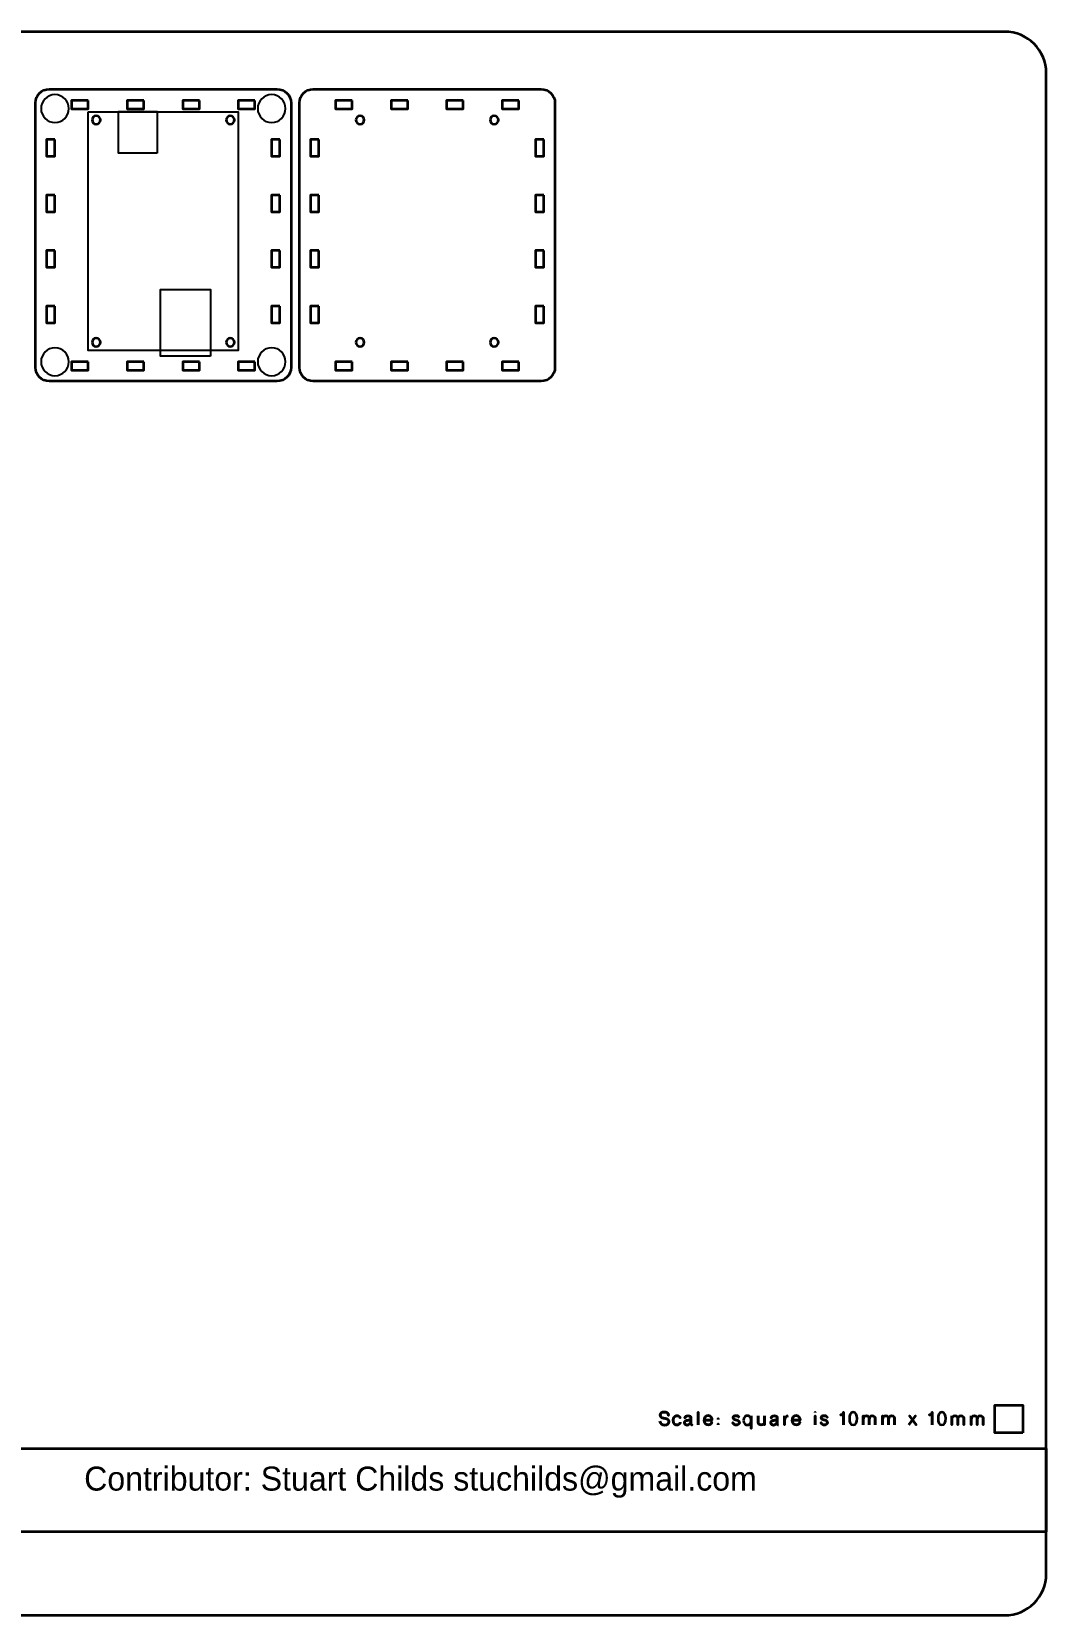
# Model space of a CAD drawing. Header units: inches. Extents: x 15 to 785, y -585 to -15.
# Drawn here: x 420 to 785, y -585 to -15 of the extents above; entities that cross this region are included whole.
import ezdxf

# ---------------------------------------------------------------- set-up
doc = ezdxf.new("R2010")
doc.units = ezdxf.units.IN
doc.header["$MEASUREMENT"] = 0
doc.layers.add('Layer 1', color=7, linetype='Continuous')

# ---------------------------------------------------------------- blocks, each defined once
blk = doc.blocks.new('block 2')
at = {"layer": 'Layer 1', "color": 179, "lineweight": 35, "true_color": 0x231f20}
blk.add_lwpolyline([(785, -555), (15, -555), (15, -525), (785, -525), (785, -555)], dxfattribs=at)
blk.add_open_spline([(785, -570), (785, -578.28), (778.28, -585), (770, -585), (770, -585), (30, -585), (30, -585), (21.72, -585), (15, -578.28), (15, -570), (15, -570), (15, -30), (15, -30), (15, -21.72), (21.72, -15), (30, -15), (30, -15), (770, -15), (770, -15), (778.28, -15), (785, -21.72), (785, -30), (785, -30), (785, -570), (785, -570)], degree=3, knots=[0, 0, 0, 0, 1, 1, 1, 2, 2, 2, 3, 3, 3, 4, 4, 4, 5, 5, 5, 6, 6, 6, 7, 7, 7, 8, 8, 8, 8], dxfattribs=at)
blk = doc.blocks.new('block 3')
at = {"layer": 'Layer 1', "color": 30, "lineweight": 35, "true_color": 0xf58726}
for points, knots in [([(645.92, -515.08), (645.92, -516.1), (646.69, -516.5), (647.6, -516.5), (648.52, -516.5), (649.1, -515.93), (649.12, -515.36), (649.14, -514.8), (648.85, -514.36), (648.29, -514.24), (648.29, -514.24), (646.73, -513.9), (646.73, -513.9), (646.29, -513.81), (646.03, -513.55), (646.03, -512.95), (646.03, -512.36), (646.53, -511.84), (647.45, -511.84), (648.36, -511.84), (649.03, -512.27), (649, -513.03), (649.03, -512.27), (648.36, -511.84), (647.45, -511.84), (646.53, -511.84), (646.03, -512.36), (646.03, -512.95), (646.03, -513.55), (646.28, -513.8), (646.73, -513.9), (646.73, -513.9), (648.29, -514.24), (648.29, -514.24), (648.86, -514.36), (649.14, -514.8), (649.12, -515.36), (649.1, -515.93), (648.52, -516.5), (647.6, -516.5), (646.69, -516.5), (645.92, -516.1), (645.92, -515.08)], [0, 0, 0, 0, 1, 1, 1, 2, 2, 2, 3, 3, 3, 4, 4, 4, 5, 5, 5, 6, 6, 6, 7, 7, 7, 8, 8, 8, 9, 9, 9, 10, 10, 10, 11, 11, 11, 12, 12, 12, 13, 13, 13, 14, 14, 14, 14]), ([(659.69, -516.47), (659.69, -516.47), (659.69, -511.89), (659.69, -511.89), (659.69, -511.89), (659.69, -516.47), (659.69, -516.47)], [0, 0, 0, 0, 1, 1, 1, 2, 2, 2, 2]), ([(701.78, -511.99), (701.78, -511.99), (701.78, -511.88), (701.78, -511.88), (701.78, -511.88), (701.78, -511.99), (701.78, -511.99)], [0, 0, 0, 0, 1, 1, 1, 2, 2, 2, 2]), ([(711.98, -516.47), (711.98, -516.47), (711.98, -511.89), (711.98, -511.89), (711.98, -512.67), (711.22, -512.85), (710.9, -512.88), (711.22, -512.85), (711.98, -512.67), (711.98, -511.89), (711.98, -511.89), (711.98, -516.47), (711.98, -516.47)], [0, 0, 0, 0, 1, 1, 1, 2, 2, 2, 3, 3, 3, 4, 4, 4, 4]), ([(714.11, -514.18), (714.11, -512.92), (714.38, -511.89), (715.49, -511.89), (716.61, -511.89), (716.88, -512.92), (716.88, -514.18), (716.88, -515.44), (716.61, -516.47), (715.49, -516.47), (714.38, -516.47), (714.11, -515.44), (714.11, -514.18)], [0, 0, 0, 0, 1, 1, 1, 2, 2, 2, 3, 3, 3, 4, 4, 4, 4]), ([(714.11, -514.18), (714.11, -512.92), (714.38, -511.89), (715.49, -511.89), (716.61, -511.89), (716.88, -512.92), (716.88, -514.18), (716.88, -515.44), (716.61, -516.47), (715.49, -516.47), (714.38, -516.47), (714.11, -515.44), (714.11, -514.18)], [0, 0, 0, 0, 1, 1, 1, 2, 2, 2, 3, 3, 3, 4, 4, 4, 4]), ([(743.88, -516.47), (743.88, -516.47), (743.88, -511.89), (743.88, -511.89), (743.88, -512.67), (743.12, -512.85), (742.8, -512.88), (743.12, -512.85), (743.88, -512.67), (743.88, -511.89), (743.88, -511.89), (743.88, -516.47), (743.88, -516.47)], [0, 0, 0, 0, 1, 1, 1, 2, 2, 2, 3, 3, 3, 4, 4, 4, 4]), ([(746.01, -514.18), (746.01, -512.92), (746.28, -511.89), (747.4, -511.89), (748.51, -511.89), (748.78, -512.92), (748.78, -514.18), (748.78, -515.44), (748.51, -516.47), (747.4, -516.47), (746.28, -516.47), (746.01, -515.44), (746.01, -514.18)], [0, 0, 0, 0, 1, 1, 1, 2, 2, 2, 3, 3, 3, 4, 4, 4, 4]), ([(746.01, -514.18), (746.01, -512.92), (746.28, -511.89), (747.4, -511.89), (748.51, -511.89), (748.78, -512.92), (748.78, -514.18), (748.78, -515.44), (748.51, -516.47), (747.4, -516.47), (746.28, -516.47), (746.01, -515.44), (746.01, -514.18)], [0, 0, 0, 0, 1, 1, 1, 2, 2, 2, 3, 3, 3, 4, 4, 4, 4]), ([(653.25, -515.43), (653.23, -515.96), (652.65, -516.47), (652.11, -516.47), (651.58, -516.47), (650.66, -516.38), (650.66, -514.78), (650.66, -513.2), (651.69, -513.18), (652.14, -513.18), (652.59, -513.18), (653.19, -513.53), (653.23, -513.97), (653.19, -513.53), (652.59, -513.18), (652.14, -513.18), (651.69, -513.18), (650.66, -513.2), (650.66, -514.78), (650.66, -516.38), (651.58, -516.47), (652.11, -516.47), (652.65, -516.47), (653.23, -515.96), (653.25, -515.43)], [0, 0, 0, 0, 1, 1, 1, 2, 2, 2, 3, 3, 3, 4, 4, 4, 5, 5, 5, 6, 6, 6, 7, 7, 7, 8, 8, 8, 8]), ([(655.68, -516.5), (655.16, -516.49), (654.74, -516.32), (654.74, -515.74), (654.74, -515.15), (655.09, -514.9), (655.77, -514.83), (656.43, -514.77), (656.73, -514.67), (657.05, -514.58), (656.73, -514.67), (656.43, -514.77), (655.77, -514.83), (655.09, -514.9), (654.74, -515.15), (654.74, -515.74), (654.74, -516.32), (655.16, -516.49), (655.68, -516.5), (656.2, -516.52), (656.86, -515.91), (657.05, -515.63), (656.86, -515.91), (656.2, -516.52), (655.68, -516.5)], [0, 0, 0, 0, 1, 1, 1, 2, 2, 2, 3, 3, 3, 4, 4, 4, 5, 5, 5, 6, 6, 6, 7, 7, 7, 8, 8, 8, 8]), ([(657.05, -516.05), (657.05, -516.05), (657.05, -513.96), (657.05, -513.96), (657.05, -513.7), (656.92, -513.19), (656.06, -513.19), (655.2, -513.19), (654.88, -513.58), (654.88, -513.98), (654.88, -513.58), (655.2, -513.19), (656.06, -513.19), (656.92, -513.19), (657.05, -513.7), (657.05, -513.96), (657.05, -513.96), (657.05, -516.05), (657.05, -516.05), (657.05, -516.43), (657.5, -516.47), (657.5, -516.47), (657.5, -516.47), (657.05, -516.43), (657.05, -516.05)], [0, 0, 0, 0, 1, 1, 1, 2, 2, 2, 3, 3, 3, 4, 4, 4, 5, 5, 5, 6, 6, 6, 7, 7, 7, 8, 8, 8, 8]), ([(661.81, -514.73), (661.81, -514.73), (664.65, -514.73), (664.65, -514.73), (664.65, -514.02), (664.37, -513.12), (663.36, -513.12), (662.36, -513.12), (661.8, -513.81), (661.8, -514.85), (661.8, -515.91), (662.52, -516.47), (663.36, -516.44), (664.21, -516.42), (664.58, -515.76), (664.62, -515.52), (664.58, -515.76), (664.21, -516.42), (663.36, -516.44), (662.52, -516.47), (661.8, -515.91), (661.8, -514.85), (661.8, -513.81), (662.36, -513.12), (663.36, -513.12), (664.37, -513.12), (664.65, -514.02), (664.65, -514.73), (664.65, -514.73), (661.81, -514.73), (661.81, -514.73)], [0, 0, 0, 0, 1, 1, 1, 2, 2, 2, 3, 3, 3, 4, 4, 4, 5, 5, 5, 6, 6, 6, 7, 7, 7, 8, 8, 8, 9, 9, 9, 10, 10, 10, 10]), ([(666.9, -514.46), (666.9, -514.46), (666.9, -514.11), (666.9, -514.11), (666.9, -514.11), (666.9, -514.46), (666.9, -514.46)], [0, 0, 0, 0, 1, 1, 1, 2, 2, 2, 2]), ([(666.9, -516.47), (666.9, -516.47), (666.9, -516.12), (666.9, -516.12), (666.9, -516.12), (666.9, -516.47), (666.9, -516.47)], [0, 0, 0, 0, 1, 1, 1, 2, 2, 2, 2]), ([(674.4, -513.79), (674.42, -513.63), (674.21, -513.19), (673.41, -513.16), (672.61, -513.14), (672.24, -513.39), (672.24, -513.88), (672.24, -514.38), (672.65, -514.53), (672.8, -514.57), (672.8, -514.57), (674, -514.93), (674, -514.93), (674.16, -514.97), (674.54, -515.14), (674.54, -515.61), (674.54, -516.08), (674.04, -516.47), (673.41, -516.47), (672.77, -516.47), (672.19, -516.13), (672.19, -515.63), (672.19, -516.13), (672.77, -516.47), (673.41, -516.47), (674.04, -516.47), (674.54, -516.08), (674.54, -515.61), (674.54, -515.14), (674.16, -514.97), (674, -514.93), (674, -514.93), (672.8, -514.57), (672.8, -514.57), (672.65, -514.53), (672.24, -514.38), (672.24, -513.88), (672.24, -513.39), (672.61, -513.14), (673.41, -513.16), (674.21, -513.19), (674.42, -513.63), (674.4, -513.79)], [0, 0, 0, 0, 1, 1, 1, 2, 2, 2, 3, 3, 3, 4, 4, 4, 5, 5, 5, 6, 6, 6, 7, 7, 7, 8, 8, 8, 9, 9, 9, 10, 10, 10, 11, 11, 11, 12, 12, 12, 13, 13, 13, 14, 14, 14, 14]), ([(676.02, -514.82), (676.02, -513.54), (676.63, -513.16), (677.36, -513.16), (678.11, -513.16), (678.71, -513.54), (678.71, -514.82), (678.71, -516.11), (678.11, -516.48), (677.36, -516.48), (676.63, -516.48), (676.02, -516.11), (676.02, -514.82)], [0, 0, 0, 0, 1, 1, 1, 2, 2, 2, 3, 3, 3, 4, 4, 4, 4]), ([(676.02, -514.82), (676.02, -513.54), (676.63, -513.16), (677.36, -513.16), (678.11, -513.16), (678.71, -513.54), (678.71, -514.82), (678.71, -516.11), (678.11, -516.48), (677.36, -516.48), (676.63, -516.48), (676.02, -516.11), (676.02, -514.82)], [0, 0, 0, 0, 1, 1, 1, 2, 2, 2, 3, 3, 3, 4, 4, 4, 4]), ([(678.72, -513.16), (678.72, -513.16), (678.72, -517.75), (678.72, -517.75), (678.72, -517.75), (678.72, -513.16), (678.72, -513.16)], [0, 0, 0, 0, 1, 1, 1, 2, 2, 2, 2]), ([(681.26, -513.2), (681.26, -513.2), (681.26, -515.32), (681.26, -515.62), (681.26, -515.91), (681.55, -516.45), (682.36, -516.46), (683.17, -516.47), (683.6, -515.84), (683.6, -515.25), (683.6, -515.84), (683.17, -516.47), (682.36, -516.46), (681.55, -516.45), (681.26, -515.91), (681.26, -515.62), (681.26, -515.32), (681.26, -513.2), (681.26, -513.2)], [0, 0, 0, 0, 1, 1, 1, 2, 2, 2, 3, 3, 3, 4, 4, 4, 5, 5, 5, 6, 6, 6, 6]), ([(683.6, -513.2), (683.6, -513.2), (683.6, -516.46), (683.6, -516.46), (683.6, -516.46), (683.6, -513.2), (683.6, -513.2)], [0, 0, 0, 0, 1, 1, 1, 2, 2, 2, 2]), ([(688.13, -515.63), (687.94, -515.91), (687.29, -516.52), (686.77, -516.5), (686.24, -516.49), (685.82, -516.32), (685.82, -515.74), (685.82, -515.15), (686.18, -514.9), (686.85, -514.83), (687.52, -514.77), (687.81, -514.67), (688.13, -514.58), (687.81, -514.67), (687.52, -514.77), (686.85, -514.83), (686.18, -514.9), (685.82, -515.15), (685.82, -515.74), (685.82, -516.32), (686.24, -516.49), (686.77, -516.5), (687.29, -516.52), (687.94, -515.91), (688.13, -515.63)], [0, 0, 0, 0, 1, 1, 1, 2, 2, 2, 3, 3, 3, 4, 4, 4, 5, 5, 5, 6, 6, 6, 7, 7, 7, 8, 8, 8, 8]), ([(688.58, -516.47), (688.58, -516.47), (688.13, -516.43), (688.13, -516.05), (688.13, -516.05), (688.13, -513.96), (688.13, -513.96), (688.13, -513.7), (688, -513.19), (687.14, -513.19), (686.28, -513.19), (685.97, -513.58), (685.97, -513.98), (685.97, -513.58), (686.28, -513.19), (687.14, -513.19), (688, -513.19), (688.13, -513.7), (688.13, -513.96), (688.13, -513.96), (688.13, -516.05), (688.13, -516.05), (688.13, -516.43), (688.58, -516.47), (688.58, -516.47)], [0, 0, 0, 0, 1, 1, 1, 2, 2, 2, 3, 3, 3, 4, 4, 4, 5, 5, 5, 6, 6, 6, 7, 7, 7, 8, 8, 8, 8]), ([(692.04, -513.21), (691.45, -513.2), (690.77, -514.07), (690.79, -514.8), (690.77, -514.07), (691.45, -513.2), (692.04, -513.21)], [0, 0, 0, 0, 1, 1, 1, 2, 2, 2, 2]), ([(690.79, -513.21), (690.79, -513.21), (690.79, -516.47), (690.79, -516.47), (690.79, -516.47), (690.79, -513.21), (690.79, -513.21)], [0, 0, 0, 0, 1, 1, 1, 2, 2, 2, 2]), ([(693.5, -514.73), (693.5, -514.73), (696.34, -514.73), (696.34, -514.73), (696.34, -514.02), (696.06, -513.12), (695.05, -513.12), (694.05, -513.12), (693.5, -513.81), (693.5, -514.85), (693.5, -515.91), (694.21, -516.47), (695.05, -516.44), (695.9, -516.42), (696.27, -515.76), (696.32, -515.52), (696.27, -515.76), (695.9, -516.42), (695.05, -516.44), (694.21, -516.47), (693.5, -515.91), (693.5, -514.85), (693.5, -513.81), (694.05, -513.12), (695.05, -513.12), (696.06, -513.12), (696.34, -514.02), (696.34, -514.73), (696.34, -514.73), (693.5, -514.73), (693.5, -514.73)], [0, 0, 0, 0, 1, 1, 1, 2, 2, 2, 3, 3, 3, 4, 4, 4, 5, 5, 5, 6, 6, 6, 7, 7, 7, 8, 8, 8, 9, 9, 9, 10, 10, 10, 10]), ([(701.78, -516.46), (701.78, -516.46), (701.78, -513.2), (701.78, -513.2), (701.78, -513.2), (701.78, -516.47), (701.78, -516.46)], [0, 0, 0, 0, 1, 1, 1, 2, 2, 2, 2]), ([(705.1, -513.16), (704.3, -513.14), (703.94, -513.39), (703.94, -513.88), (703.94, -514.38), (704.35, -514.53), (704.5, -514.57), (704.5, -514.57), (705.7, -514.93), (705.7, -514.93), (705.86, -514.97), (706.24, -515.14), (706.24, -515.61), (706.24, -516.08), (705.74, -516.47), (705.1, -516.47), (704.47, -516.47), (703.89, -516.13), (703.89, -515.63), (703.89, -516.13), (704.47, -516.47), (705.1, -516.47), (705.74, -516.47), (706.24, -516.08), (706.24, -515.61), (706.24, -515.14), (705.86, -514.97), (705.7, -514.93), (705.7, -514.93), (704.5, -514.57), (704.5, -514.57), (704.35, -514.53), (703.94, -514.38), (703.94, -513.88), (703.94, -513.39), (704.3, -513.14), (705.1, -513.16), (705.91, -513.19), (706.11, -513.63), (706.1, -513.79), (706.11, -513.63), (705.91, -513.19), (705.1, -513.16)], [0, 0, 0, 0, 1, 1, 1, 2, 2, 2, 3, 3, 3, 4, 4, 4, 5, 5, 5, 6, 6, 6, 7, 7, 7, 8, 8, 8, 9, 9, 9, 10, 10, 10, 11, 11, 11, 12, 12, 12, 13, 13, 13, 14, 14, 14, 14]), ([(721.23, -516.47), (721.23, -516.47), (721.23, -514.35), (721.23, -514.05), (721.23, -513.76), (721.04, -513.21), (720.24, -513.21), (719.43, -513.2), (719.07, -513.83), (719.07, -514.42), (719.07, -513.83), (719.43, -513.2), (720.24, -513.21), (721.04, -513.21), (721.23, -513.76), (721.23, -514.05), (721.23, -514.35), (721.23, -516.47), (721.23, -516.47)], [0, 0, 0, 0, 1, 1, 1, 2, 2, 2, 3, 3, 3, 4, 4, 4, 5, 5, 5, 6, 6, 6, 6]), ([(719.07, -516.47), (719.07, -516.47), (719.07, -513.21), (719.07, -513.21), (719.07, -513.21), (719.07, -516.47), (719.07, -516.47)], [0, 0, 0, 0, 1, 1, 1, 2, 2, 2, 2]), ([(723.42, -516.47), (723.42, -516.47), (723.42, -514.35), (723.42, -514.05), (723.42, -513.76), (723.14, -513.21), (722.33, -513.21), (721.53, -513.2), (721.23, -513.83), (721.23, -514.42), (721.23, -513.83), (721.53, -513.2), (722.33, -513.21), (723.14, -513.21), (723.42, -513.76), (723.42, -514.05), (723.42, -514.35), (723.42, -516.47), (723.42, -516.47)], [0, 0, 0, 0, 1, 1, 1, 2, 2, 2, 3, 3, 3, 4, 4, 4, 5, 5, 5, 6, 6, 6, 6]), ([(728.21, -516.47), (728.21, -516.47), (728.21, -514.35), (728.21, -514.05), (728.21, -513.76), (728.02, -513.21), (727.21, -513.21), (726.4, -513.2), (726.04, -513.83), (726.04, -514.42), (726.04, -513.83), (726.4, -513.2), (727.21, -513.21), (728.02, -513.21), (728.21, -513.76), (728.21, -514.05), (728.21, -514.35), (728.21, -516.47), (728.21, -516.47)], [0, 0, 0, 0, 1, 1, 1, 2, 2, 2, 3, 3, 3, 4, 4, 4, 5, 5, 5, 6, 6, 6, 6]), ([(726.04, -516.47), (726.04, -516.47), (726.04, -513.21), (726.04, -513.21), (726.04, -513.21), (726.04, -516.47), (726.04, -516.47)], [0, 0, 0, 0, 1, 1, 1, 2, 2, 2, 2]), ([(730.39, -516.47), (730.39, -516.47), (730.39, -514.35), (730.39, -514.05), (730.39, -513.76), (730.11, -513.21), (729.31, -513.21), (728.5, -513.2), (728.21, -513.83), (728.21, -514.42), (728.21, -513.83), (728.5, -513.2), (729.31, -513.21), (730.11, -513.21), (730.39, -513.76), (730.39, -514.05), (730.39, -514.35), (730.39, -516.47), (730.39, -516.47)], [0, 0, 0, 0, 1, 1, 1, 2, 2, 2, 3, 3, 3, 4, 4, 4, 5, 5, 5, 6, 6, 6, 6]), ([(735.5, -516.47), (735.5, -516.47), (736.81, -514.65), (736.81, -514.65), (736.81, -514.65), (735.77, -513.21), (735.77, -513.21), (735.77, -513.21), (736.81, -514.65), (736.81, -514.65), (736.81, -514.65), (737.86, -513.21), (737.86, -513.21), (737.86, -513.21), (736.81, -514.65), (736.81, -514.65), (736.81, -514.65), (738.12, -516.47), (738.12, -516.47), (738.12, -516.47), (736.81, -514.65), (736.81, -514.65), (736.81, -514.65), (735.5, -516.47), (735.5, -516.47)], [0, 0, 0, 0, 1, 1, 1, 2, 2, 2, 3, 3, 3, 4, 4, 4, 5, 5, 5, 6, 6, 6, 7, 7, 7, 8, 8, 8, 8]), ([(753.14, -514.05), (753.14, -513.76), (752.95, -513.21), (752.14, -513.21), (751.33, -513.2), (750.97, -513.83), (750.97, -514.42), (750.97, -513.83), (751.33, -513.2), (752.14, -513.21), (752.95, -513.21), (753.14, -513.76), (753.14, -514.05), (753.14, -514.35), (753.14, -516.47), (753.14, -516.47), (753.14, -516.47), (753.14, -514.35), (753.14, -514.05)], [0, 0, 0, 0, 1, 1, 1, 2, 2, 2, 3, 3, 3, 4, 4, 4, 5, 5, 5, 6, 6, 6, 6]), ([(750.97, -513.21), (750.97, -513.21), (750.97, -516.47), (750.97, -516.47), (750.97, -516.47), (750.97, -513.21), (750.97, -513.21)], [0, 0, 0, 0, 1, 1, 1, 2, 2, 2, 2]), ([(755.32, -514.05), (755.32, -513.76), (755.04, -513.21), (754.24, -513.21), (753.43, -513.2), (753.14, -513.83), (753.14, -514.42), (753.14, -513.83), (753.43, -513.2), (754.24, -513.21), (755.04, -513.21), (755.32, -513.76), (755.32, -514.05), (755.32, -514.35), (755.32, -516.47), (755.32, -516.47), (755.32, -516.47), (755.32, -514.35), (755.32, -514.05)], [0, 0, 0, 0, 1, 1, 1, 2, 2, 2, 3, 3, 3, 4, 4, 4, 5, 5, 5, 6, 6, 6, 6]), ([(760.11, -514.05), (760.11, -513.76), (759.92, -513.21), (759.11, -513.21), (758.3, -513.2), (757.94, -513.83), (757.94, -514.42), (757.94, -513.83), (758.3, -513.2), (759.11, -513.21), (759.92, -513.21), (760.11, -513.76), (760.11, -514.05), (760.11, -514.35), (760.11, -516.47), (760.11, -516.47), (760.11, -516.47), (760.11, -514.35), (760.11, -514.05)], [0, 0, 0, 0, 1, 1, 1, 2, 2, 2, 3, 3, 3, 4, 4, 4, 5, 5, 5, 6, 6, 6, 6]), ([(757.94, -513.21), (757.94, -513.21), (757.94, -516.47), (757.94, -516.47), (757.94, -516.47), (757.94, -513.21), (757.94, -513.21)], [0, 0, 0, 0, 1, 1, 1, 2, 2, 2, 2]), ([(762.29, -514.05), (762.29, -513.76), (762.01, -513.21), (761.21, -513.21), (760.4, -513.2), (760.11, -513.83), (760.11, -514.42), (760.11, -513.83), (760.4, -513.2), (761.21, -513.21), (762.01, -513.21), (762.29, -513.76), (762.29, -514.05), (762.29, -514.35), (762.29, -516.47), (762.29, -516.47), (762.29, -516.47), (762.29, -514.35), (762.29, -514.05)], [0, 0, 0, 0, 1, 1, 1, 2, 2, 2, 3, 3, 3, 4, 4, 4, 5, 5, 5, 6, 6, 6, 6])]:
    blk.add_open_spline(points, degree=3, knots=knots, dxfattribs=at)

msp = doc.modelspace()

# ---------------------------------------------------------------- linework, layer by layer
at = {"layer": 'Layer 1', "color": 179, "lineweight": 35, "true_color": 0x231f20}
for points in [[(440.12, -39.75), (434.12, -39.75), (434.12, -42.75), (440.12, -42.75), (440.12, -39.75)], [(460.12, -39.75), (454.12, -39.75), (454.12, -42.75), (460.12, -42.75), (460.12, -39.75)], [(480.12, -39.75), (474.12, -39.75), (474.12, -42.75), (480.12, -42.75), (480.12, -39.75)], [(500.12, -39.75), (494.12, -39.75), (494.12, -42.75), (500.12, -42.75), (500.12, -39.75)], [(535.12, -39.75), (529.12, -39.75), (529.12, -42.75), (535.12, -42.75), (535.12, -39.75)], [(555.12, -39.75), (549.12, -39.75), (549.12, -42.75), (555.12, -42.75), (555.12, -39.75)], [(575.12, -39.75), (569.12, -39.75), (569.12, -42.75), (575.12, -42.75), (575.12, -39.75)], [(595.12, -39.75), (589.12, -39.75), (589.12, -42.75), (595.12, -42.75), (595.12, -39.75)], [(428.12, -53.8), (425.12, -53.8), (425.12, -59.8), (428.12, -59.8), (428.12, -53.8)], [(509.12, -53.79), (506.12, -53.79), (506.12, -59.8), (509.12, -59.8), (509.12, -53.79)], [(523.12, -53.8), (520.12, -53.8), (520.12, -59.8), (523.12, -59.8), (523.12, -53.8)], [(604.12, -53.79), (601.12, -53.79), (601.12, -59.8), (604.12, -59.8), (604.12, -53.79)], [(428.12, -73.8), (425.12, -73.8), (425.12, -79.8), (428.12, -79.8), (428.12, -73.8)], [(509.12, -73.8), (506.12, -73.8), (506.12, -79.8), (509.12, -79.8), (509.12, -73.8)], [(523.12, -73.8), (520.12, -73.8), (520.12, -79.8), (523.12, -79.8), (523.12, -73.8)], [(604.12, -73.8), (601.12, -73.8), (601.12, -79.8), (604.12, -79.8), (604.12, -73.8)], [(428.12, -93.8), (425.12, -93.8), (425.12, -99.8), (428.12, -99.8), (428.12, -93.8)], [(509.12, -93.8), (506.12, -93.8), (506.12, -99.8), (509.12, -99.8), (509.12, -93.8)], [(523.12, -93.8), (520.12, -93.8), (520.12, -99.8), (523.12, -99.8), (523.12, -93.8)], [(604.12, -93.8), (601.12, -93.8), (601.12, -99.8), (604.12, -99.8), (604.12, -93.8)], [(428.12, -113.8), (425.12, -113.8), (425.12, -119.8), (428.12, -119.8), (428.12, -113.8)], [(509.12, -113.8), (506.12, -113.8), (506.12, -119.8), (509.12, -119.8), (509.12, -113.8)], [(523.12, -113.8), (520.12, -113.8), (520.12, -119.8), (523.12, -119.8), (523.12, -113.8)], [(604.12, -113.8), (601.12, -113.8), (601.12, -119.8), (604.12, -119.8), (604.12, -113.8)], [(440.12, -133.82), (434.12, -133.82), (434.12, -136.82), (440.12, -136.82), (440.12, -133.82)], [(460.12, -133.82), (454.12, -133.82), (454.12, -136.82), (460.12, -136.82), (460.12, -133.82)], [(480.12, -133.82), (474.12, -133.82), (474.12, -136.82), (480.12, -136.82), (480.12, -133.82)], [(500.12, -133.82), (494.12, -133.82), (494.12, -136.82), (500.12, -136.82), (500.12, -133.82)], [(535.12, -133.82), (529.12, -133.82), (529.12, -136.82), (535.12, -136.82), (535.12, -133.82)], [(555.12, -133.82), (549.12, -133.82), (549.12, -136.82), (555.12, -136.82), (555.12, -133.82)], [(575.12, -133.82), (569.12, -133.82), (569.12, -136.82), (575.12, -136.82), (575.12, -133.82)], [(595.12, -133.82), (589.12, -133.82), (589.12, -136.82), (595.12, -136.82), (595.12, -133.82)]]:
    msp.add_lwpolyline(points, dxfattribs=at)
at = {"layer": 'Layer 1', "color": 30, "lineweight": 25, "true_color": 0xf5821f}
for points in [[(440.12, -43.8), (494.12, -43.8), (494.12, -129.8), (440.12, -129.8), (440.12, -43.8)], [(464.98, -58.72), (450.98, -58.72), (450.98, -43.72), (464.98, -43.72), (464.98, -58.72)], [(484.17, -131.81), (466.17, -131.81), (466.17, -107.81), (484.17, -107.81), (484.17, -131.81)]]:
    msp.add_lwpolyline(points, dxfattribs=at)
at = {"layer": 'Layer 1', "color": 30, "lineweight": 35, "true_color": 0xf58726}
msp.add_lwpolyline([(776.52, -519.35), (766.52, -519.35), (766.52, -509.35), (776.52, -509.35), (776.52, -519.35)], dxfattribs=at)
at = {"layer": 'Layer 1', "color": 179, "lineweight": 35, "true_color": 0x231f20}
for points, knots in [([(508.12, -140.82), (510.88, -140.82), (513.12, -138.58), (513.12, -135.82), (513.12, -135.82), (513.12, -40.67), (513.12, -40.67), (513.12, -37.91), (510.88, -35.67), (508.12, -35.67), (508.12, -35.67), (426.12, -35.67), (426.12, -35.67), (423.35, -35.67), (421.12, -37.91), (421.12, -40.67), (421.12, -40.67), (421.12, -135.82), (421.12, -135.82), (421.12, -138.58), (423.35, -140.82), (426.12, -140.82), (426.12, -140.82), (508.12, -140.82), (508.12, -140.82)], [0, 0, 0, 0, 1, 1, 1, 2, 2, 2, 3, 3, 3, 4, 4, 4, 5, 5, 5, 6, 6, 6, 7, 7, 7, 8, 8, 8, 8]), ([(603.12, -140.82), (605.88, -140.82), (608.12, -138.58), (608.12, -135.82), (608.12, -135.82), (608.12, -40.67), (608.12, -40.67), (608.12, -37.91), (605.88, -35.67), (603.12, -35.67), (603.12, -35.67), (521.12, -35.67), (521.12, -35.67), (518.35, -35.67), (516.12, -37.91), (516.12, -40.67), (516.12, -40.67), (516.12, -135.82), (516.12, -135.82), (516.12, -138.58), (518.35, -140.82), (521.12, -140.82), (521.12, -140.82), (603.12, -140.82), (603.12, -140.82)], [0, 0, 0, 0, 1, 1, 1, 2, 2, 2, 3, 3, 3, 4, 4, 4, 5, 5, 5, 6, 6, 6, 7, 7, 7, 8, 8, 8, 8]), ([(441.49, -46.79), (441.49, -45.96), (442.16, -45.29), (442.99, -45.29), (443.82, -45.29), (444.49, -45.96), (444.49, -46.79), (444.49, -47.62), (443.82, -48.29), (442.99, -48.29), (442.16, -48.29), (441.49, -47.62), (441.49, -46.79)], [0, 0, 0, 0, 1, 1, 1, 2, 2, 2, 3, 3, 3, 4, 4, 4, 4]), ([(489.75, -46.79), (489.75, -45.96), (490.42, -45.29), (491.25, -45.29), (492.08, -45.29), (492.75, -45.96), (492.75, -46.79), (492.75, -47.62), (492.08, -48.29), (491.25, -48.29), (490.42, -48.29), (489.75, -47.62), (489.75, -46.79)], [0, 0, 0, 0, 1, 1, 1, 2, 2, 2, 3, 3, 3, 4, 4, 4, 4]), ([(536.49, -46.79), (536.49, -45.96), (537.16, -45.29), (537.99, -45.29), (538.82, -45.29), (539.49, -45.96), (539.49, -46.79), (539.49, -47.62), (538.82, -48.29), (537.99, -48.29), (537.16, -48.29), (536.49, -47.62), (536.49, -46.79)], [0, 0, 0, 0, 1, 1, 1, 2, 2, 2, 3, 3, 3, 4, 4, 4, 4]), ([(584.75, -46.79), (584.75, -45.96), (585.42, -45.29), (586.25, -45.29), (587.08, -45.29), (587.75, -45.96), (587.75, -46.79), (587.75, -47.62), (587.08, -48.29), (586.25, -48.29), (585.42, -48.29), (584.75, -47.62), (584.75, -46.79)], [0, 0, 0, 0, 1, 1, 1, 2, 2, 2, 3, 3, 3, 4, 4, 4, 4]), ([(441.49, -126.8), (441.49, -125.97), (442.16, -125.3), (442.99, -125.3), (443.82, -125.3), (444.49, -125.97), (444.49, -126.8), (444.49, -127.63), (443.82, -128.3), (442.99, -128.3), (442.16, -128.3), (441.49, -127.63), (441.49, -126.8)], [0, 0, 0, 0, 1, 1, 1, 2, 2, 2, 3, 3, 3, 4, 4, 4, 4]), ([(489.75, -126.8), (489.75, -125.97), (490.42, -125.3), (491.25, -125.3), (492.08, -125.3), (492.75, -125.97), (492.75, -126.8), (492.75, -127.63), (492.08, -128.3), (491.25, -128.3), (490.42, -128.3), (489.75, -127.63), (489.75, -126.8)], [0, 0, 0, 0, 1, 1, 1, 2, 2, 2, 3, 3, 3, 4, 4, 4, 4]), ([(536.49, -126.8), (536.49, -125.97), (537.16, -125.3), (537.99, -125.3), (538.82, -125.3), (539.49, -125.97), (539.49, -126.8), (539.49, -127.63), (538.82, -128.3), (537.99, -128.3), (537.16, -128.3), (536.49, -127.63), (536.49, -126.8)], [0, 0, 0, 0, 1, 1, 1, 2, 2, 2, 3, 3, 3, 4, 4, 4, 4]), ([(584.75, -126.8), (584.75, -125.97), (585.42, -125.3), (586.25, -125.3), (587.08, -125.3), (587.75, -125.97), (587.75, -126.8), (587.75, -127.63), (587.08, -128.3), (586.25, -128.3), (585.42, -128.3), (584.75, -127.63), (584.75, -126.8)], [0, 0, 0, 0, 1, 1, 1, 2, 2, 2, 3, 3, 3, 4, 4, 4, 4])]:
    msp.add_open_spline(points, degree=3, knots=knots, dxfattribs=at)
at = {"layer": 'Layer 1', "color": 30, "lineweight": 25, "true_color": 0xf5821f}
for points in [[(433.12, -42.67), (433.12, -45.43), (430.88, -47.67), (428.12, -47.67), (425.35, -47.67), (423.12, -45.43), (423.12, -42.67), (423.12, -39.91), (425.35, -37.67), (428.12, -37.67), (430.88, -37.67), (433.12, -39.91), (433.12, -42.67)], [(511.12, -42.67), (511.12, -45.43), (508.88, -47.67), (506.12, -47.67), (503.35, -47.67), (501.12, -45.43), (501.12, -42.67), (501.12, -39.91), (503.35, -37.67), (506.12, -37.67), (508.88, -37.67), (511.12, -39.91), (511.12, -42.67)], [(433.12, -133.82), (433.12, -136.58), (430.88, -138.82), (428.12, -138.82), (425.35, -138.82), (423.12, -136.58), (423.12, -133.82), (423.12, -131.06), (425.35, -128.82), (428.12, -128.82), (430.88, -128.82), (433.12, -131.06), (433.12, -133.82)], [(511.12, -133.82), (511.12, -136.58), (508.88, -138.82), (506.12, -138.82), (503.35, -138.82), (501.12, -136.58), (501.12, -133.82), (501.12, -131.06), (503.35, -128.82), (506.12, -128.82), (508.88, -128.82), (511.12, -131.06), (511.12, -133.82)]]:
    msp.add_open_spline(points, degree=3, knots=[0, 0, 0, 0, 1, 1, 1, 2, 2, 2, 3, 3, 3, 4, 4, 4, 4], dxfattribs=at)

# ---------------------------------------------------------------- block references
at = {"layer": 'Layer 1'}
for name in ['block 2', 'block 3']:
    msp.add_blockref(name, (0, 0), dxfattribs=at)

# ---------------------------------------------------------------- texts
at = {"layer": 'Layer 1', "color": 179, "true_color": 0x231f20, "insert": (24.12, -542.71), "char_height": 8.636, "attachment_point": 7}
msp.add_mtext('\\fEng_HelvLine Normal|b0|i0|c0|p34;\\W1;Date: 10-06-14^I^IFile Name: PACK-015^I^IVersion:^I^IContributor: Stuart Childs stuchilds\\fMyriad Pro|b0|i0|c0|p34;@\\fEng_HelvLine Normal|b0|i0|c0|p34;gmail.com^I^I', dxfattribs=at)

doc.saveas('drawing.dxf')
